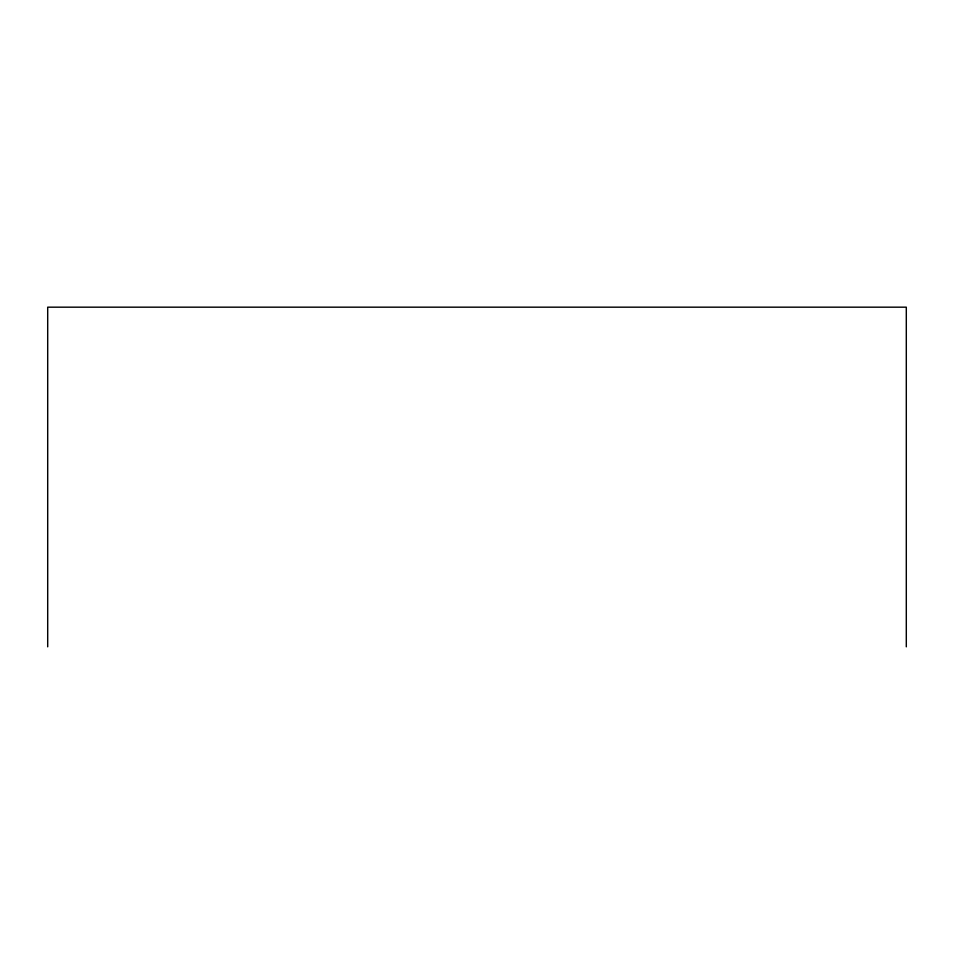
<?xml version="1.0" encoding="UTF-8"?>
<svg xmlns="http://www.w3.org/2000/svg" width="954" height="954" viewBox="0 0 954 954"><rect width="100%" height="100%" fill="white"/><g stroke="black" fill="none" stroke-linecap="round" stroke-linejoin="round"><path stroke-width="1.43" d="M906.3 646.824L906.3 307.176L47.7 307.176L47.7 646.824"/></g></svg>
